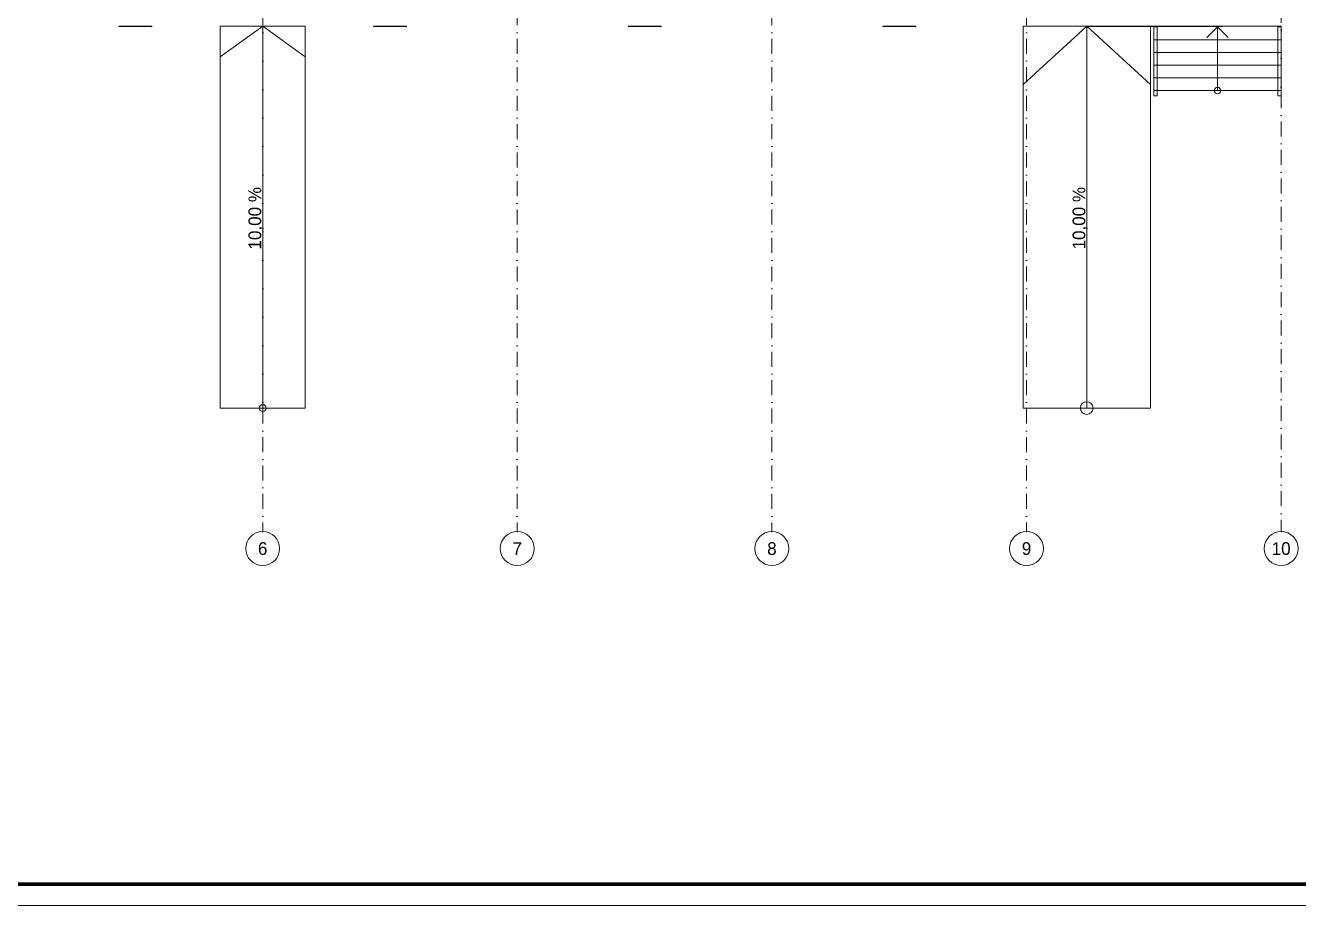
# Model space of a CAD drawing. Header units: millimetres. Extents: x 0 to 2118900, y -20000 to 84100.
# Drawn here: x 830410 to 860410, y 0 to 20740 of the extents above; entities that cross this region are included whole.
import ezdxf
from ezdxf.enums import TextEntityAlignment as Align

# ---------------------------------------------------------------- set-up
doc = ezdxf.new("R2010")
doc.units = ezdxf.units.MM
doc.linetypes.add('Dot & Dashed', pattern=[670.277762, 352.777767, -176.388884, 0, -141.111112])
for name, color, linetype, lineweight in [('АР_подоснова', 8, 'Continuous', 13), ('ПТ_рамка', 7, 'Continuous', 50), ('ПТ_рамка_тонк', 7, 'Continuous', 18)]:
    doc.layers.add(name, color=color, linetype=linetype, lineweight=lineweight)
doc.styles.add('АР_текст_1', font='arial.ttf')
doc.styles.add('АР_текст_2', font='ARIALN.TTF')

# ---------------------------------------------------------------- blocks, each defined once
blk = doc.blocks.new('Лестница_11')
at = {"color": 0, "linetype": 'Continuous', "lineweight": -2}
for p, q in [((52000, -3275), (49000, -3275)), ((49000, -3275), (49000, -3295)), ((49080, -3295), (49000, -3295)), ((49000, -3295), (49000, -4795)), ((49000, -3295), (49000, -3595)), ((49080, -4795), (49080, -3295)), ((50250, -3545), (50500, -3295)), ((50500, -3595), (50500, -3295)), ((50500, -3295), (50750, -3545)), ((52000, -3295), (51920, -3295)), ((51920, -3295), (51920, -4795)), ((52000, -3295), (52000, -3275)), ((52000, -4795), (52000, -3295)), ((52000, -3595), (52000, -3295)), ((52000, -3595), (49000, -3595)), ((49000, -3595), (49000, -3895)), ((49000, -3595), (52000, -3595)), ((50500, -4495), (50500, -3595)), ((52000, -3895), (52000, -3595)), ((52000, -3895), (49000, -3895)), ((49000, -3895), (49000, -4195)), ((49000, -3895), (52000, -3895)), ((52000, -4195), (52000, -3895)), ((52000, -4195), (49000, -4195)), ((49000, -4195), (49000, -4495)), ((49000, -4195), (52000, -4195)), ((52000, -4495), (52000, -4195)), ((52000, -4495), (49000, -4495)), ((49000, -4495), (49000, -4795)), ((49000, -4495), (52000, -4495)), ((50500, -4795), (50500, -4495)), ((52000, -4795), (52000, -4495)), ((49000, -4795), (49000, -4915)), ((49000, -4795), (52000, -4795)), ((49080, -4915), (49080, -4795)), ((51920, -4795), (51920, -4915)), ((52000, -4915), (52000, -4795)), ((49000, -4915), (49080, -4915)), ((51920, -4915), (52000, -4915))]:
    blk.add_line(p, q, dxfattribs=at)
for start, end in [(0, 180), (180, 0)]:
    blk.add_arc((50500, -4795), 75, start, end, dxfattribs=at)
blk = doc.blocks.new('3D текст 27')
at = {"color": 0, "linetype": 'Continuous', "lineweight": -2}
for q in [(0, 0), (775.262, -10)]:
    blk.add_line((775.262, 0), q, dxfattribs=at)
at = {"color": 0, "linetype": 'Continuous', "lineweight": -2, "flags": 128}
blk.add_lwpolyline([(0, 0), (0, -10), (775.262, -10), (775.262, 0)], close=True, dxfattribs=at)
at = {"color": 0, "linetype": 'Continuous', "lineweight": -2}
blk.add_point((775.262, 0), dxfattribs=at)
blk = doc.blocks.new('3D текст 27_13')
at = {"color": 0, "linetype": 'Continuous', "lineweight": -2}
for q in [(0, 0), (3209.51, -10)]:
    blk.add_line((3209.51, 0), q, dxfattribs=at)
at = {"color": 0, "linetype": 'Continuous', "lineweight": -2, "flags": 128}
blk.add_lwpolyline([(0, 0), (0, -10), (3209.51, -10), (3209.51, 0)], close=True, dxfattribs=at)
at = {"color": 0, "linetype": 'Continuous', "lineweight": -2}
blk.add_point((3209.51, 0), dxfattribs=at)
blk = doc.blocks.new('Пандус Прямой 27_20')
at = {"color": 0, "linetype": 'Continuous', "lineweight": -2}
for p, q in [((0, -1000), (0, 1000)), ((0, 1000), (9000, 1000)), ((9000, 0), (8282, 1000)), ((9000, -1000), (9000, 1000)), ((0, 0), (9000, 0)), ((8282, -1000), (9000, 0)), ((0, -1000), (9000, -1000))]:
    blk.add_line(p, q, dxfattribs=at)
at = {"color": 0, "linetype": 'Continuous', "lineweight": -2, "flags": 128}
blk.add_lwpolyline([(81, 0, 1), (-81, 0, 1)], format="xyb", close=True, dxfattribs=at)
at = {"color": 0, "linetype": 'Continuous', "lineweight": -2, "style": 'АР_текст_2'}
blk.add_attdef('ac_bottomlevel', text='', height=300, dxfattribs=at).set_placement((4500, 159), align=Align.MIDDLE_CENTER)
blk = doc.blocks.new('Стандартный Маркер Сетки_41')
at = {"color": 0, "linetype": 'Dot & Dashed', "lineweight": -2}
for p in [(0, 0), (55187, 0)]:
    blk.add_line(p, (55187, 0), dxfattribs=at)
at = {"color": 0, "linetype": 'Continuous', "lineweight": -2}
blk.add_circle((55587, 0), 400, dxfattribs=at)
at = {"color": 0, "linetype": 'Dot & Dashed', "lineweight": -2}
blk.add_point((55187, 0), dxfattribs=at)
blk.add_point((55187, 0), dxfattribs=at)
at = {"color": 0, "lineweight": -2, "style": 'АР_текст_1'}
blk.add_attdef('AC_MarkerText_1', text='', height=300, rotation=90, dxfattribs=at).set_placement((55368, -69), align=Align.TOP_CENTER)
blk = doc.blocks.new('Стандартный Маркер Сетки_51')
at = {"color": 0, "linetype": 'Dot & Dashed', "lineweight": -2}
for p in [(0, 0), (55249, 0)]:
    blk.add_line(p, (55249, 0), dxfattribs=at)
at = {"color": 0, "linetype": 'Continuous', "lineweight": -2}
blk.add_circle((55649, 0), 400, dxfattribs=at)
at = {"color": 0, "linetype": 'Dot & Dashed', "lineweight": -2}
blk.add_point((55249, 0), dxfattribs=at)
blk.add_point((55249, 0), dxfattribs=at)
at = {"color": 0, "lineweight": -2, "style": 'АР_текст_1'}
blk.add_attdef('AC_MarkerText_1', text='', height=300, rotation=90, dxfattribs=at).set_placement((55430, -69), align=Align.TOP_CENTER)
blk = doc.blocks.new('Пандус Прямой 27_30')
at = {"color": 0, "linetype": 'Continuous', "lineweight": -2}
for p, q in [((0, -1500), (0, 1500)), ((0, 1500), (9000, 1500)), ((9000, 0), (7623, 1500)), ((9000, -1500), (9000, 1500)), ((0, 0), (9000, 0)), ((7623, -1500), (9000, 0)), ((0, -1500), (9000, -1500))]:
    blk.add_line(p, q, dxfattribs=at)
at = {"color": 0, "linetype": 'Continuous', "lineweight": -2, "flags": 128}
blk.add_lwpolyline([(150, 0, 1), (-150, 0, 1)], format="xyb", close=True, dxfattribs=at)
at = {"color": 0, "lineweight": -2, "style": 'АР_текст_2'}
blk.add_attdef('ac_bottomlevel', text='', height=300, dxfattribs=at).set_placement((4500, 159), align=Align.MIDDLE_CENTER)
blk = doc.blocks.new('AR_F2')
at = {"layer": 'АР_подоснова', "linetype": 'Continuous'}
ref = blk.add_blockref('Стандартный Маркер Сетки_41', (28000, 40000), dxfattribs=dict(at, zscale=1000, rotation=270))
ref.add_attrib('AC_MarkerText_1', '6', dxfattribs={"layer": '0', "color": 0, "lineweight": 0, "height": 300, "rotation": 360}).set_placement((28000, -15437), align=Align.TOP_CENTER)
ref = blk.add_blockref('Стандартный Маркер Сетки_41', (34000, 40000), dxfattribs=dict(at, zscale=1000, rotation=270))
ref.add_attrib('AC_MarkerText_1', '7', dxfattribs={"layer": '0', "color": 0, "lineweight": 0, "height": 300, "rotation": 360}).set_placement((34000, -15437), align=Align.TOP_CENTER)
ref = blk.add_blockref('Стандартный Маркер Сетки_41', (40000, 40000), dxfattribs=dict(at, zscale=1000, rotation=270))
ref.add_attrib('AC_MarkerText_1', '8', dxfattribs={"layer": '0', "color": 0, "lineweight": 0, "height": 300, "rotation": 360}).set_placement((40000, -15437), align=Align.TOP_CENTER)
ref = blk.add_blockref('Стандартный Маркер Сетки_41', (46000, 40000), dxfattribs=dict(at, zscale=1000, rotation=270))
ref.add_attrib('AC_MarkerText_1', '9', dxfattribs={"layer": '0', "color": 0, "lineweight": 0, "height": 300, "rotation": 360}).set_placement((46000, -15437), align=Align.TOP_CENTER)
ref = blk.add_blockref('Стандартный Маркер Сетки_51', (52000, 40062), dxfattribs=dict(at, zscale=1000, rotation=270))
ref.add_attrib('AC_MarkerText_1', '10', dxfattribs={"layer": '0', "color": 0, "lineweight": 0, "height": 300, "rotation": 360}).set_placement((52000, -15437), align=Align.TOP_CENTER)
at = {"layer": 'АР_подоснова', "linetype": 'Continuous', "xscale": -1, "zscale": 1000, "rotation": 180}
for name, p in [('3D текст 27', (24612, -3285)), ('3D текст 27', (30612, -3285)), ('3D текст 27', (36612, -3285)), ('3D текст 27', (42612, -3285)), ('3D текст 27_13', (47395, -3285))]:
    blk.add_blockref(name, p, dxfattribs=at)
at = {"layer": 'АР_подоснова', "linetype": 'Continuous'}
ref = blk.add_blockref('Пандус Прямой 27_20', (28000, -12278), dxfattribs=dict(at, zscale=1000, rotation=89.99999999999999))
ref.add_attrib('ac_bottomlevel', '10,00 %', dxfattribs={"layer": '0', "color": 0, "linetype": 'Continuous', "lineweight": 25, "height": 300, "rotation": 90}).set_placement((27815, -7804), align=Align.MIDDLE_CENTER)
ref = blk.add_blockref('Пандус Прямой 27_30', (47420, -12276), dxfattribs=dict(at, zscale=1000, rotation=89.99999999999999))
ref.add_attrib('ac_bottomlevel', '10,00 %', dxfattribs={"layer": '0', "color": 0, "lineweight": 0, "height": 300, "rotation": 90}).set_placement((47235, -7802), align=Align.MIDDLE_CENTER)
blk.add_blockref('Лестница_11', (0, 0), dxfattribs=at)

msp = doc.modelspace()

# ---------------------------------------------------------------- linework, layer by layer
at = {"layer": 'ПТ_рамка', "lineweight": 70}
msp.add_lwpolyline([(802000, 500), (918400, 500), (918400, 83600), (802000, 83600)], close=True, dxfattribs=at)
at = {"layer": 'ПТ_рамка_тонк', "lineweight": 13}
msp.add_lwpolyline([(800000, 0), (918900, 0), (918900, 84100), (800000, 84100)], close=True, dxfattribs=at)

# ---------------------------------------------------------------- block references
at = {"layer": 'АР_подоснова'}
msp.add_blockref('AR_F2', (808000, 24000), dxfattribs=at)

doc.saveas('drawing.dxf')
